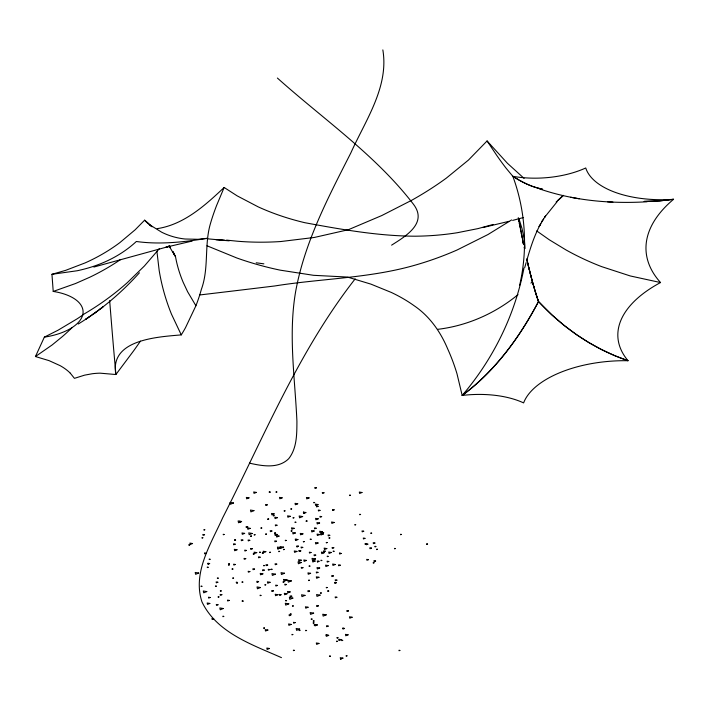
<?xml version="1.0" encoding="UTF-8"?>
<svg xmlns="http://www.w3.org/2000/svg" width="709" height="709" viewBox="0 0 709 709"><rect width="100%" height="100%" fill="white"/><g stroke="black" fill="none" stroke-linecap="round" stroke-linejoin="round"><path stroke-width="1.06" d="M523.978 268.037C514.964 315.009 493.26 359.1 462.179 395.445A71.015 34.865 -3.7 0 1 523.614 402.907A93.561 45.925 -3.7 0 1 628.05 360.721A144.007 70.696 -3.7 0 1 660.54 282.545A182.355 89.52 -3.7 0 1 673.55 199.318A85.559 41.999 -3.7 0 1 585.74 167.971A69.039 33.89 -3.7 0 1 512.846 176.319L506.191 168.317A102.725 10.254 60.3 0 1 496.522 155.058L487.074 140.949L468.445 160.074L446.413 178.056A323.774 155.351 -8.1 0 1 411.761 200.239L381.796 215.545L348.438 229.689L314.353 237.453L280.897 241.521A288.368 243.054 -31.7 0 1 237.276 241.211L226.543 240.112M519.644 285.24C527.983 249.276 525.617 210.963 512.846 176.319L519.218 180.228M524.757 267.497L526.14 262.596M527.106 259.299C531.493 244.206 536.5 228.989 545.549 215.979L544.636 217.255L557.008 201.852M493.127 224.461L477.981 228.608L457.411 232.703A282.342 235.743 27.6 0 1 415.049 236.203C377.932 236.026 341.189 229.406 304.808 222.697A224.549 155.75 -5.7 0 1 258.191 206.868L237.24 195.906L224.141 187.477L216.573 205.548A107.405 25.489 -60.3 0 0 210.148 224.629C204.263 245.731 209.04 268.454 201.347 289.44A578.039 283.76 -3.7 0 1 195.914 305.756L185.492 327.718A526.796 258.608 -3.7 0 1 181.274 334.887C157.93 336.943 109.266 339.381 115.895 374.529L100.066 373.164A35.68 17.512 -3.7 0 0 92.285 373.74L84.575 375.158L74.427 378.349L70.288 373.173M70.288 373.173A78.291 38.428 -3.7 0 0 60.141 365.658L49.098 360.651L35.45 356.538L44.348 337.129A48.336 23.725 -3.7 0 0 82.731 314.814A243.958 204.458 -16.7 0 0 127.531 282.448L144.397 265.99L159.25 248.77M540.834 223.672L539.053 226.561L539.833 225.329M542.545 220.588L541.703 221.846L543.652 219.01M355.2 278.823C298.746 350.99 263.934 436.806 222.644 517.871C211.06 543.803 192.316 572.376 201.932 601.817C216.662 632.738 252.28 644.685 281.464 657.642M207.01 245.793L236.877 258.005A284.814 237.807 27.6 0 0 280.259 270.164L313.538 275.314L347.472 277.059L370.913 284.123L391.324 292.445A255.639 116.232 -7.9 0 1 413.826 305.517C429.486 316.028 440.537 331.794 447.733 349.014A110.755 62.135 69.9 0 1 456.995 373.794L462.179 395.445C495.006 371.126 519.635 337.395 538.512 301.511L537.812 299.499M139.434 272.779C121.585 292.64 101.041 310.125 78.22 324.022M563.292 195.338L557.921 200.443M562.804 195.835L557.992 200.381M224.141 187.477C205.149 205.406 183.923 224.638 157.114 228.661M530.926 283.121L532.415 281.695A198.165 21.403 82.8 0 1 527.035 260.247M557.566 200.762L560.278 198.29A228.236 89.254 -79.8 0 0 562.857 195.79M556.14 201.985L557.327 200.957M518.022 294.625C495.148 313.475 466.965 325.901 437.48 329.357M92.764 314.477L102.938 306.962L99.703 309.337M88.829 317.118L85.594 319.369L95.99 312.146M391.607 245.154C405.353 236.363 427.961 223.291 413.498 204.316C375.664 155.014 323.322 119.227 277.387 78.043M511.606 219.95L487.934 234.555L457.048 250.011A285.957 241.025 -31.7 0 1 414.437 265.343C368.999 278.318 321.257 278.522 274.853 285.957A303.195 2.721 -7.1 0 1 229.743 291.39L199.743 294.962M35.45 356.538L52.129 344.955L62.454 336.527A165.835 133.159 -44.3 0 0 72.167 327.523M44.348 337.129L57.97 330.252L77.219 318.775A206.354 167.395 -25.7 0 0 83.325 314.645M270.147 492.108L269.367 492.436L269.26 491.957L270.147 492.108L269.26 491.966M202.836 537.776L202.047 538.113L201.941 537.635L202.836 537.785M189.046 545.097L189.835 544.769L188.948 544.627L189.046 545.106L189.835 544.778M267.896 519.325L268.684 519.006L267.789 518.855L267.896 519.334L268.684 519.015M250.197 528.347L247.849 529.313L247.53 527.895L250.197 528.356M234.803 540.391L235.592 540.072L234.706 539.921L234.803 540.4L235.592 540.081L234.706 539.93M303.736 513.511L306.093 512.545L303.425 512.093L303.736 513.511L303.425 512.093M250.694 536.447L251.473 536.128L250.587 535.969L250.694 536.447L251.473 536.119M271.919 531.023L270.413 531.653L270.209 530.74L271.919 531.032M275.562 533.15L274.773 533.487L274.667 533L275.562 533.15L274.667 533.008M306.253 521.337L307.041 521.018L306.146 520.867L306.253 521.345L307.041 521.026M332.867 510.418L334.373 509.789L332.663 509.505L332.867 510.418L332.663 509.505M321.656 516.622L320.149 517.251L319.945 516.338L321.656 516.631M208.216 564.187L209.722 563.558L208.012 563.274L208.216 564.187L208.012 563.274M229.362 564.789L228.582 565.117L228.475 564.639L229.362 564.789L228.475 564.648M262.427 553.339L263.207 553.02L262.321 552.869L262.427 553.348L263.207 553.029M297.931 539.549L295.582 540.524L295.263 539.106L297.931 539.558M277.857 548.934L280.932 547.676L277.441 547.082L277.857 548.943L280.941 547.676M284.38 549.422L283.591 549.75L283.485 549.271L284.38 549.422M296.991 546.834L298.498 546.222L296.787 545.93L296.991 546.843L298.498 546.231M355.679 524.713L354.899 525.041L354.792 524.563L355.679 524.722M296.947 551.407L294.598 552.382L294.279 550.964L296.956 551.416M299.269 551.487L300.776 550.875L299.065 550.583L299.269 551.496L300.776 550.884L299.065 550.592M216.298 586.13L215.518 586.467L215.412 585.989L216.298 586.139M237.568 582.798L236.779 583.126L236.673 582.647L237.568 582.798L236.673 582.656M269.952 569.575L268.445 570.204L268.241 569.292L269.952 569.584M324.11 552.701L321.762 553.667L321.443 552.249L324.11 552.701L321.443 552.258M301.511 562.485L298.436 563.752L298.019 561.9L301.511 562.494M257.092 582.186L258.599 581.566L256.888 581.283L257.092 582.195L258.599 581.575M284.539 573.235L281.455 574.503L281.039 572.642L284.539 573.244M317.508 561.9L319.015 561.28L317.304 560.996L317.508 561.909L319.015 561.289M341.153 553.463L339.646 554.092L339.443 553.18L341.153 553.463L339.443 553.188M260.513 587.522L257.438 588.798L257.021 586.937L260.513 587.531M287.127 580.033L284.043 581.3L283.635 579.448L287.127 580.033L283.635 579.457M375.079 546.772L375.867 546.453L374.981 546.302L375.088 546.781L375.867 546.462M243.098 601.099L242.318 601.427L242.212 600.948L243.098 601.099L242.212 600.957M317.995 572.34L316.489 572.969L316.285 572.057L317.995 572.349M281.03 594.736L279.523 595.365L279.319 594.452L281.03 594.736L279.319 594.461M290.282 596.836L291.789 596.225L290.078 595.932L290.282 596.845L291.789 596.225M286.587 600.612L285.807 600.94L285.7 600.461L286.587 600.612L285.7 600.47M427.562 544.158L426.774 544.485L426.676 544.007L427.562 544.158L426.676 544.016M336.27 582.745L334.763 583.374L334.568 582.461L336.27 582.745L334.568 582.47M328.728 591.067L327.939 591.395L327.842 590.916L328.728 591.067L327.842 590.925M316.958 606.337L318.465 605.725L316.755 605.433L316.958 606.346L318.465 605.725M314.406 625.418L315.913 624.806L314.202 624.514L314.406 625.427L315.913 624.815M344.521 628.466L343.014 629.087L342.81 628.174L344.521 628.466L342.81 628.183M328.684 635.388L326.326 636.363L326.016 634.936L328.684 635.388L326.016 634.945M294.244 650.33L293.464 650.658L293.358 650.18L294.244 650.339M337.147 637.976L337.927 637.648L337.041 637.497L337.147 637.976L337.936 637.657M340.559 659.086L342.917 658.12L340.249 657.668L340.559 659.095L342.917 658.129M152.063 226.791A151.726 46.014 76 0 1 144.618 220.189L135.18 229.769L119.865 242.62A174.733 152.205 -1.8 0 1 85.115 262.906L65.68 270.342L51.952 274.303L53.219 291.434L75.544 283.52L89.653 277.29A217.893 188.239 -8.5 0 0 120.486 259.6M512.634 220.402L523.579 217.512M509.071 221.305L482.767 227.589M93.845 267.054L169.823 246.191L165.933 247.211L192.201 241.051M51.952 274.303L77.219 270.749A88.82 43.604 -3.7 0 0 94.341 266.052C109.798 260.797 124.341 252.617 136.341 241.494C159.853 244.782 183.728 242.106 207.028 238.357L197.962 239.305L185.049 239.004A155.679 101.431 -64.8 0 1 161.643 232.189L151.159 225.684L144.618 220.198L148.172 223.592M647.069 201.773C610.812 203.917 573.891 200.736 539.389 188.842M607.524 201.817L612.922 202.118M215.979 239.757L225.232 240.44L207.099 238.773M219.462 240.005L229.193 240.838M256.224 262.791L263.881 263.845M570.674 197.253L579.218 198.795M541.304 188.957L542.607 189.206M660.54 282.545L630.292 275.961L601.657 266.637A250.64 217.45 6.9 0 1 565.995 249.931L549.245 239.748L536.731 230.939M249.426 463.137C262.277 466.017 278.3 469.021 288.723 458.688C297.018 448.141 296.849 433.997 296.92 421.243C294.988 378.03 288.164 334.497 295.671 291.426C304.657 242.088 328.294 197.253 350.804 152.993C365.321 120.627 389.09 87.056 382.842 49.905M542.172 189.126L536.438 187.743M540.426 188.771L532.37 186.405M535.995 187.61L528.232 184.748M531.918 186.237L524.004 182.78M527.762 184.544L519.697 180.494M523.526 182.541L515.319 177.897M514.823 177.596L512.846 176.319M524.093 178.393L507.414 163.265L487.074 140.949M149.555 224.797L150.937 225.923M168.902 245.846L170.24 247.556L169.105 246.05M169.203 246.262L174.786 255.541L173.12 251.73L175.15 256.445M195.914 305.756L187.646 291.798L183.197 282.35A141.011 119.732 21.4 0 1 175.274 255.329M181.274 334.887L171.489 314.184A166.535 135.171 77.6 0 1 159.179 270.528L156.928 251.447M518.855 218.354L522.099 228.892L523.907 237.639A125.785 108.45 12.8 0 1 525.05 248.54M537.404 298.285L538.512 301.511L551.779 314.769L563.93 325.254L576.594 334.71L588.798 342.553L601.445 349.51L614.535 355.563L628.05 360.721C593.752 349.085 562.999 328.072 538.512 301.511A240.165 136.341 -70.8 0 1 534.435 309.062A232.809 132.166 -70.8 0 1 530.27 316.4A226.561 128.621 -70.8 0 1 526.007 323.499A221.394 125.688 -70.8 0 1 521.656 330.385A217.3 123.357 -70.8 0 1 517.207 337.041A214.233 121.62 -70.8 0 1 512.669 343.475A212.204 120.468 -70.8 0 1 508.043 349.679A211.193 119.892 -70.8 0 1 498.498 361.422M537.537 298.675L536.695 296.132M537.254 297.833L536.979 296.991M536.855 296.601L536.421 295.263M536.571 295.75L536.137 294.386M536.296 294.882L535.862 293.491M536.022 294.005L535.579 292.587M535.738 293.118L535.295 291.674M535.463 292.214L534.905 290.38M535.02 290.752L534.63 289.449M534.737 289.813L534.347 288.51M534.453 288.873L533.895 286.941M533.753 286.454L534.072 287.553M533.788 286.587L533.186 284.469M533.469 285.47L533.611 285.966M533.23 284.619L532.335 281.411M532.902 283.467L533.044 283.972M532.477 281.934L532.76 282.953M532.388 281.597L528.719 267.337M532.193 280.897L531.768 279.319M531.484 278.256L531.626 278.788M531.201 277.184L531.342 277.724M530.917 276.093L531.059 276.643M530.633 274.995L530.775 275.544M530.35 273.887L530.492 274.445M530.066 272.77L530.208 273.328M529.783 271.644L529.924 272.203M529.499 270.501L529.641 271.068M529.206 269.349L529.357 269.925M528.923 268.179L529.065 268.764M528.781 267.594L526.725 258.891M528.356 265.822L528.497 266.416M528.063 264.625L528.214 265.228M527.78 263.42L527.921 264.023M527.496 262.197L527.638 262.809M527.204 260.965L527.345 261.586M526.92 259.724L527.062 260.345M524.181 247.37L524.323 248.053M523.596 244.649L518.27 217.698M523.162 242.567L523.455 243.958M521.275 233.288L522.134 237.577M521.558 234.75L521.709 235.477M520.831 231.081L520.982 231.816M520.397 228.856L520.973 231.808M520.105 227.341L519.307 223.211M519.662 225.072L519.812 225.825M518.634 219.657L518.997 221.562M518.483 218.877L518.678 219.905M109.665 300.589L110.586 312.12A160.704 3.004 85.7 0 0 113.52 347.587L115.895 374.529L133.762 350.654A146.4 32.375 -53.3 0 0 140.426 341.153M538.512 301.485A211.734 22.865 82.8 0 1 532.415 281.721M498.445 361.484A212.204 120.468 -70.8 0 1 493.535 367.023M493.588 366.952A214.233 121.62 -70.8 0 1 488.581 372.26A217.3 123.357 -70.8 0 1 483.485 377.348A221.394 125.688 -70.8 0 1 478.3 382.204A226.561 128.621 -70.8 0 1 473.018 386.839A232.809 132.166 -70.8 0 1 467.639 391.253A240.165 136.341 -70.8 0 1 462.179 395.436M523.41 243.754A198.165 21.403 82.8 0 1 522.498 239.35M53.219 291.434A48.318 23.716 -3.7 0 1 82.731 314.814M256.357 492.409L254.008 493.375L253.689 491.957L256.357 492.418M233.518 502.991L230.434 504.259L230.026 502.397L233.518 502.991M249.019 497.86L246.661 498.835L246.351 497.408L249.019 497.869M276.838 492.002L276.058 492.33L275.952 491.851L276.838 492.002M282.164 497.833L279.807 498.799L279.488 497.381L282.164 497.842M204.768 529.774L203.988 530.11L203.882 529.623L204.777 529.783M267.284 504.852L265.778 505.473L265.574 504.56L267.284 504.861M253.955 510.631L250.88 511.898L250.463 510.037L253.955 510.631M316.506 487.792L315 488.412L314.796 487.5L316.506 487.801M204.564 534.719L203.058 535.348L202.854 534.435L204.564 534.728M241.29 521.585L239.784 522.214L239.58 521.301L241.29 521.594M241.601 521.505L238.525 522.772L238.109 520.92L241.609 521.514M192.547 543.528L190.198 544.503L189.879 543.085L192.547 543.537M309.097 497.913L306.749 498.888L306.43 497.47L309.097 497.922M324.004 492.782L322.498 493.411L322.294 492.498L324.004 492.79M297.718 503.789L295.361 504.755L295.041 503.337L297.718 503.798M224.097 534.444L223.317 534.772L223.211 534.294L224.097 534.453M274.188 513.892L271.831 514.867L271.52 513.449L274.188 513.901M285.009 510.879L284.22 511.207L284.114 510.728L285.009 510.888M274.055 515.611L273.275 515.939L273.169 515.461L274.055 515.62M291.656 508.92L290.867 509.248L290.761 508.77L291.656 508.929M247.787 526.964L246.28 527.593L246.076 526.681L247.787 526.973M277.449 517.641L275.092 518.616L274.782 517.189L277.449 517.65M314.628 502.539L313.848 502.867L313.741 502.389L314.628 502.548M244.649 533.381L242.301 534.347L241.982 532.929L244.649 533.39M318.013 504.533L315.665 505.508L315.345 504.09L318.013 504.542M261.754 528.019L260.974 528.347L260.868 527.868L261.763 528.028M290.238 516.285L287.881 517.26L287.57 515.842L290.238 516.294M318.111 506.297L316.604 506.917L316.4 506.004L318.111 506.306M252.244 533.452L249.169 534.719L248.753 532.858L252.244 533.46M206.168 553.233L204.662 553.853L204.458 552.94L206.168 553.242M293.898 517.765L293.109 518.093L293.003 517.614L293.898 517.774M277.024 525.218L275.517 525.839L275.314 524.926L277.024 525.227M350.388 495.236L349.599 495.564L349.493 495.086L350.388 495.245M255.045 534.737L254.256 535.065L254.15 534.586L255.045 534.746M242.895 540.09L241.388 540.719L241.184 539.806L242.895 540.098M235.193 544.158L233.686 544.787L233.483 543.874L235.193 544.166M302.654 516.551L299.57 517.827L299.163 515.966L302.654 516.56M361.98 492.489L359.623 493.464L359.312 492.037L361.98 492.498M320.025 510.356L318.518 510.985L318.314 510.072L320.025 510.365M249.798 540.293L248.292 540.923L248.097 540.01L249.798 540.302M266.469 534.09L265.68 534.418L265.574 533.939L266.469 534.099M295.866 522.223L295.086 522.551L294.979 522.072L295.866 522.232M210.068 559.25L209.288 559.578L209.182 559.1L210.068 559.259M237.01 549.759L234.652 550.733L234.342 549.315L237.01 549.767M277.503 534.515L275.154 535.49L274.835 534.072L277.503 534.524M294.155 528.294L291.807 529.269L291.488 527.842L294.164 528.302M318.226 518.811L315.868 519.786L315.549 518.368L318.226 518.82M279.036 536.084L276.687 537.05L276.368 535.632L279.045 536.093M291.966 530.944L291.186 531.271L291.08 530.793L291.966 530.952M246.448 550.423L244.942 551.044L244.738 550.131L246.448 550.432M252.271 548.766L250.764 549.386L250.561 548.474L252.271 548.775M208.127 567.253L207.347 567.581L207.241 567.103L208.127 567.262M295.361 532.973L293.003 533.948L292.693 532.521L295.361 532.982M319.608 523.012L317.26 523.986L316.941 522.56L319.617 523.02M198.697 573.04L195.622 574.317L195.205 572.455L198.706 573.049M276.475 541.189L274.968 541.818L274.764 540.905L276.475 541.197M256.755 552.603L254.398 553.578L254.088 552.151L256.755 552.612M286.197 540.418L285.408 540.745L285.302 540.267L286.197 540.426M316.161 528.214L314.654 528.843L314.45 527.93L316.161 528.223M229.397 563.912L228.617 564.249L228.511 563.77L229.397 563.921M302.938 533.85L300.581 534.825L300.27 533.407L302.938 533.859M254.114 553.951L253.335 554.278L253.228 553.8L254.114 553.959M260.363 552.24L259.574 552.568L259.467 552.089L260.363 552.249M245.757 558.665L244.251 559.295L244.047 558.382L245.757 558.674M334.223 522.444L331.874 523.419L331.555 522.001L334.223 522.453M314.167 530.997L311.818 531.972L311.499 530.554L314.167 531.006M265.848 551.673L263.491 552.639L263.181 551.221L265.848 551.682M235.379 564.47L233.873 565.091L233.669 564.178L235.379 564.47M296.805 539.46L296.016 539.788L295.91 539.31L296.805 539.469M360.58 514.433L359.791 514.761L359.693 514.282L360.58 514.442M270.537 552.302L269.757 552.639L269.65 552.16L270.546 552.311M283.6 547.153L280.525 548.429L280.108 546.568L283.6 547.162M260.15 557.185L258.643 557.815L258.439 556.902L260.15 557.194M322.338 531.697L319.989 532.672L319.67 531.254L322.347 531.706M232.906 569.026L232.118 569.354L232.011 568.875L232.906 569.035M323.65 532.645L322.143 533.274L321.939 532.362L323.65 532.654M319.75 534.559L317.393 535.534L317.074 534.107L319.75 534.568M279.63 551.372L278.85 551.699L278.743 551.221L279.63 551.38M304.214 541.632L303.434 541.96L303.328 541.481L304.214 541.641M323.313 534.01L320.955 534.985L320.645 533.567L323.313 534.019M311.109 539.239L310.329 539.567L310.223 539.088L311.118 539.248M218.239 578.127L217.459 578.455L217.353 577.977L218.239 578.136M201.914 586.263L201.126 586.591L201.019 586.113L201.914 586.272M329.782 535.286L328.276 535.907L328.072 534.994L329.782 535.295M217.84 582.222L216.334 582.842L216.13 581.929L217.84 582.231M302.787 547.375L301.281 547.995L301.077 547.082L302.787 547.383M329.836 537.954L329.047 538.282L328.941 537.803L329.836 537.963M254.566 569.079L253.06 569.708L252.856 568.795L254.566 569.088M318.093 543.005L315.735 543.98L315.416 542.553L318.093 543.014M233.58 578.092L232.791 578.42L232.685 577.941L233.58 578.101M264.572 565.543L263.792 565.871L263.686 565.392L264.572 565.552M249.878 571.578L248.372 572.198L248.168 571.286L249.878 571.587M267.683 565.046L266.176 565.676L265.972 564.763L267.683 565.055M206.789 591.563L203.713 592.83L203.297 590.969L206.789 591.572M327.15 542.58L326.362 542.908L326.255 542.429L327.15 542.58M276.776 564.116L275.269 564.736L275.065 563.823L276.776 564.125M264.28 570.098L262.773 570.727L262.569 569.814L264.28 570.107M237.116 582.328L236.336 582.656L236.23 582.178L237.116 582.337M311.047 552.471L309.541 553.1L309.337 552.187L311.047 552.479M363.717 531.218L362.21 531.847L362.007 530.935L363.717 531.227M272.026 569.283L271.246 569.611L271.139 569.132L272.026 569.292M221.235 590.925L220.455 591.253L220.348 590.774L221.243 590.934M242.841 582.062L242.061 582.39L241.955 581.912L242.841 582.071M262.897 573.838L260.549 574.813L260.23 573.395L262.897 573.847M326.831 548.571L324.474 549.546L324.155 548.119L326.831 548.58M210.183 597.492L208.676 598.112L208.473 597.2L210.183 597.501M301.254 560.172L298.897 561.147L298.578 559.729L301.254 560.181M315.735 555.112L314.229 555.741L314.025 554.828L315.735 555.12M325.254 551.15L323.747 551.779L323.543 550.866L325.254 551.159M333.806 547.773L332.299 548.394L332.096 547.481L333.806 547.782M371.658 533.15L370.869 533.478L370.763 533L371.658 533.159M221.873 594.7L220.366 595.33L220.162 594.417L221.873 594.709M306.492 560.429L304.134 561.404L303.824 559.977L306.492 560.438M218.948 596.925L218.168 597.253L218.062 596.774L218.948 596.934M275.447 574.166L272.362 575.433L271.955 573.581L275.447 574.175M364.993 538.344L363.487 538.973L363.283 538.06L364.993 538.353M334.045 551.256L333.265 551.584L333.159 551.106L334.045 551.265M315.514 558.949L312.439 560.216L312.022 558.364L315.514 558.958M331.387 552.471L329.029 553.445L328.719 552.019L331.387 552.479M209.837 603.439L207.48 604.405L207.17 602.987L209.837 603.439M315.151 561.023L312.802 561.998L312.483 560.571L315.151 561.032M328.107 556.343L327.319 556.68L327.212 556.193L328.107 556.352M302.973 567.679L301.467 568.299L301.263 567.386L302.973 567.687M321.815 560.402L321.035 560.73L320.929 560.252L321.815 560.411M270.102 582.293L267.745 583.268L267.435 581.85L270.102 582.302M309.939 566.074L309.159 566.402L309.053 565.924L309.939 566.083M265.733 584.801L264.944 585.129L264.847 584.65L265.733 584.81M365.871 543.909L365.091 544.237L364.984 543.759L365.879 543.909M218.009 604.75L216.502 605.38L216.298 604.467L218.009 604.759M229.211 600.399L227.704 601.019L227.5 600.106L229.211 600.408M367.847 544.131L366.34 544.751L366.136 543.838L367.847 544.14M328.808 561.484L327.301 562.104L327.097 561.191L328.808 561.493M374.919 543.041L373.413 543.661L373.218 542.748L374.919 543.05M283.884 581.992L283.104 582.328L282.997 581.85L283.884 582M319.697 568.006L317.34 568.981L317.02 567.563L319.697 568.015M401.4 534.426L400.612 534.754L400.505 534.276L401.4 534.435M277.423 585.412L275.916 586.042L275.712 585.129L277.423 585.421M223.317 608.517L220.233 609.784L219.825 607.932L223.317 608.526M328.232 565.578L325.883 566.553L325.564 565.135L328.232 565.587M291.381 580.91L288.297 582.186L287.889 580.325L291.381 580.919M371.507 548.101L370.001 548.722L369.797 547.809L371.507 548.11M310.613 573.306L308.255 574.281L307.945 572.863L310.613 573.315M286.516 584.482L285.009 585.102L284.805 584.189L286.516 584.491M335.313 564.479L332.955 565.445L332.636 564.027L335.313 564.488M260.965 595.383L260.176 595.711L260.07 595.232L260.965 595.392M273.417 590.881L271.91 591.51L271.707 590.597L273.417 590.889M377.507 549.298L376.718 549.626L376.612 549.147L377.507 549.307M340.258 565.17L338.751 565.8L338.548 564.878L340.258 565.179M213.648 618.789L212.142 619.418L211.938 618.505L213.648 618.797M309.47 580.263L308.681 580.591L308.575 580.113L309.47 580.272M223.76 616.369L222.98 616.706L222.874 616.227L223.76 616.378M318.979 577.277L316.622 578.252L316.311 576.825L318.979 577.286M277.901 594.718L275.544 595.684L275.225 594.266L277.901 594.727M368.458 559.649L366.952 560.278L366.748 559.366L368.458 559.658M395.4 548.536L394.621 548.863L394.514 548.385L395.4 548.544M290.176 591.909L287.819 592.875L287.499 591.457L290.176 591.918M286.985 593.779L284.637 594.754L284.318 593.336L286.994 593.788M333.407 575.93L331.901 576.559L331.697 575.646L333.407 575.938M375.628 561.014L374.122 561.634L373.918 560.722L375.628 561.023M374.042 562.786L373.262 563.114L373.156 562.636L374.042 562.795M309.567 591.049L308.06 591.669L307.857 590.757L309.567 591.058M292.87 598.095L289.795 599.362L289.378 597.501L292.879 598.104M336.926 580.139L335.419 580.768L335.215 579.856L336.926 580.148M305.038 595.365L301.954 596.632L301.547 594.771L305.038 595.374M327.159 587.539L326.379 587.876L326.273 587.398L327.159 587.548M288.793 603.855L285.709 605.123L285.293 603.27L288.793 603.864M321.328 592.981L320.539 593.309L320.441 592.83L321.328 592.99M293.322 605.947L292.542 606.284L292.436 605.805L293.322 605.956M320.069 595.135L316.985 596.402L316.577 594.55L320.069 595.143M291.115 614.038L290.336 614.366L290.229 613.888L291.115 614.047M308.087 607.232L305.73 608.207L305.411 606.789L308.087 607.241M290.77 615.102L289.263 615.731L289.059 614.818L290.77 615.111M336.881 597.235L335.375 597.864L335.171 596.951L336.881 597.244M264.492 628.023L263.713 628.351L263.606 627.873L264.492 628.032M267.887 630.053L265.529 631.028L265.219 629.601L267.887 630.062M313.644 613.125L310.569 614.402L310.152 612.541L313.644 613.134M295.192 622.599L293.686 623.229L293.491 622.316L295.201 622.608M291.239 624.407L288.891 625.373L288.572 623.955L291.248 624.416M312.066 619.099L311.278 619.436L311.171 618.948L312.066 619.108M326.229 614.836L323.153 616.112L322.737 614.251L326.229 614.845M314.096 620.987L313.307 621.314L313.21 620.836L314.096 620.995M313.998 622.936L313.218 623.264L313.112 622.786L313.998 622.945M299.659 629.078L296.584 630.354L296.167 628.493L299.659 629.087M299.934 630.301L299.154 630.629L299.047 630.15L299.934 630.31M348.544 610.883L347.038 611.504L346.834 610.591L348.544 610.892M292.826 634.537L292.046 634.865L291.94 634.387L292.826 634.546M317.384 624.93L315.035 625.905L314.716 624.487L317.384 624.939M306.589 630.469L305.809 630.797L305.703 630.319L306.589 630.478M269.473 648.496L267.125 649.462L266.806 648.044L269.473 648.496M328.205 626.091L326.698 626.712L326.494 625.799L328.205 626.091M352.134 617.229L349.776 618.204L349.466 616.777L352.134 617.238M318.988 643.409L316.631 644.384L316.311 642.957L318.988 643.418M348.11 634.812L345.753 635.787L345.443 634.36L348.11 634.821M337.378 641.29L336.589 641.618L336.483 641.14L337.378 641.299M341.313 639.642L338.964 640.617L338.645 639.199L341.313 639.651M342.695 640.342L341.915 640.67L341.809 640.192L342.695 640.351M330.341 656.126L329.561 656.454L329.455 655.976L330.341 656.135M346.985 655.843L346.196 656.171L346.098 655.692L346.985 655.852M399.867 650.41L399.078 650.747L398.972 650.268L399.867 650.419M673.55 199.318L659.795 200.886L644.224 201.418L659.795 200.886L673.55 199.318"/></g></svg>
